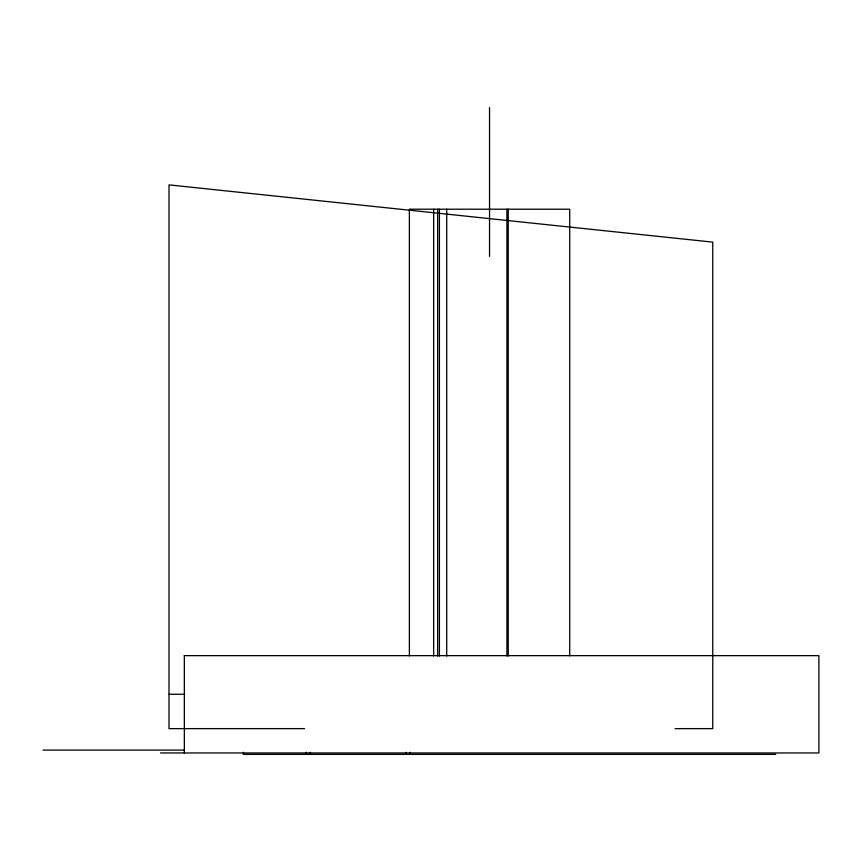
<?xml version="1.0" encoding="UTF-8"?>
<svg xmlns="http://www.w3.org/2000/svg" width="862" height="862" viewBox="0 0 862 862"><rect width="100%" height="100%" fill="white"/><g stroke="black" fill="none" stroke-linecap="round" stroke-linejoin="round"><path stroke-width="1.29" d="M184.263 655.648L818.9 655.648L818.9 752.957L160.472 752.957M169.017 694.287L184.683 694.287M304.566 728.627L169.017 728.627L169.017 184.888L712.766 242.125L712.766 728.627L675.108 728.627M43.1 750.091L184.339 750.091M775.725 754.39L243.429 754.39L243.429 752.235M569.717 655.907L569.717 209.207L409.375 209.207L409.375 655.907M508.235 209.207L508.235 655.907M506.91 209.207L506.91 656.047M489.541 107.61L489.541 256.434M446.721 209.207L446.721 656.047M439.415 209.207L439.415 656.047M437.659 209.207L437.659 656.047M433.661 209.207L433.661 655.907M410.183 752.235L410.183 754.39M406.164 752.235L406.164 754.39M310.406 752.235L310.406 754.39M306.387 752.235L306.387 754.39M184.339 655.648L184.339 752.957"/></g></svg>
